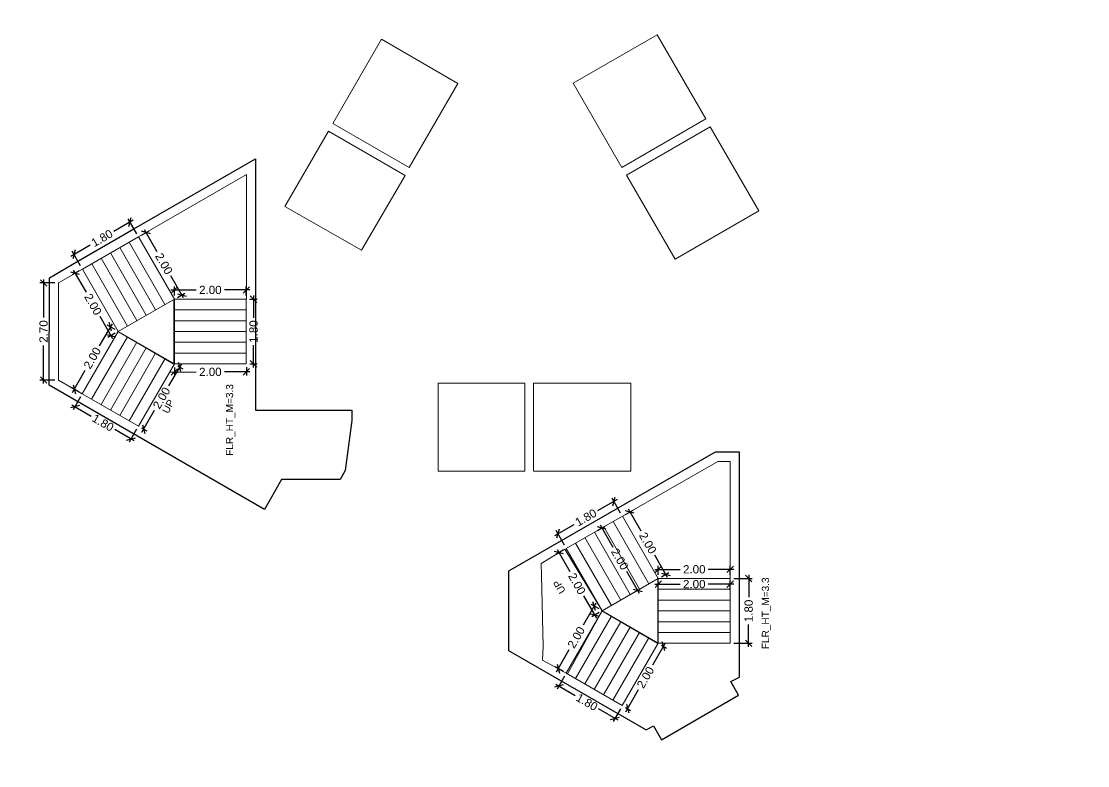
# Model space of a CAD drawing. Header units: metres. Extents: x 256329 to 886268, y -249371 to 355.
# Drawn here: x 284066.52 to 284096.16, y -681.19 to -660.49 of the extents above; entities that cross this region are included whole.
import ezdxf

# ---------------------------------------------------------------- set-up
doc = ezdxf.new("R2010")
doc.units = ezdxf.units.M
doc.header["$MEASUREMENT"] = 0
doc.header["$PDMODE"] = 35
doc.linetypes.add('CONTINOUS', pattern=[0])
doc.layers.get('0').update_dxf_attribs({"lineweight": 18})
doc.layers.get('Defpoints').update_dxf_attribs({"lineweight": 20})
doc.layers.add('A_TEXT', color=4, linetype='Continuous', lineweight=0, transparency=0.3)
doc.layers.add('BLK_1_FLR_-1_STAIR_3', color=7, linetype='Continuous', plot=False)
doc.layers.add('BLK_1_FLR_-1_STAIR_4', color=7, linetype='Continuous', plot=False)
for name, color, linetype, lineweight in [('BLK_1_FLR_-1_STAIR_3_FLIGHT_1', 7, 'Continuous', 0), ('BLK_1_FLR_-1_STAIR_3_FLIGHT_2', 7, 'Continuous', 0), ('BLK_1_FLR_-1_STAIR_3_FLIGHT_3', 7, 'Continuous', 0), ('BLK_1_FLR_-1_STAIR_3_LANDING_1', 7, 'Continuous', 0), ('BLK_1_FLR_-1_STAIR_3_LANDING_2', 7, 'Continuous', 0), ('BLK_1_FLR_-1_STAIR_4_FLIGHT_1', 7, 'Continuous', 0), ('BLK_1_FLR_-1_STAIR_4_FLIGHT_2', 7, 'Continuous', 0), ('BLK_1_FLR_-1_STAIR_4_FLIGHT_3', 7, 'Continuous', 0), ('BLK_1_FLR_-1_STAIR_4_LANDING_1', 7, 'Continuous', 0), ('BLK_1_FLR_-1_STAIR_4_LANDING_2', 7, 'Continuous', 0), ('BLK_1_FLR_-2_LIFT_10', 1, 'Continuous', 0), ('BLK_1_FLR_-2_LIFT_11', 1, 'Continuous', 0), ('BLK_1_FLR_-2_LIFT_12', 1, 'Continuous', 0), ('BLK_1_FLR_-2_LIFT_7', 1, 'Continuous', 0), ('BLK_1_FLR_-2_LIFT_8', 1, 'Continuous', 0), ('BLK_1_FLR_-2_LIFT_9', 1, 'Continuous', 0)]:
    doc.layers.add(name, color=color, linetype=linetype, lineweight=lineweight)
doc.styles.add('Arial', font='arial.ttf')
doc.styles.get("Standard").update_dxf_attribs({"font": 'arial.ttf'})
doc.dimstyles.new('METRIC DIM', dxfattribs={"dimtxt": 0.23, "dimasz": 0.18, "dimexe": 0.1, "dimexo": 0.1, "dimgap": 0.09, "dimtad": 0, "dimzin": 0, "dimdsep": 46, "dimtxsty": 'Standard', "dimblk": 'OBLIQUE', "dimcen": 0, "dimdle": 0.1, "dimclrd": 147, "dimclre": 147, "dimclrt": 7, "dimadec": 0, "dimazin": 0, "dimtfac": 1, "dimtofl": 0, "dimtmove": 0, "dimatfit": 2, "dimfxl": 0.125, "dimtolj": 1, "dimtzin": 0, "dimarcsym": 0})

# ---------------------------------------------------------------- blocks, each defined once
blk = doc.blocks.new('_Oblique')
at = {"color": 0, "linetype": 'ByBlock', "lineweight": -2}
blk.add_line((-0.5, -0.5), (0.5, 0.5), dxfattribs=at)
blk = doc.blocks.new('*D706')
at = {"layer": 'BLK_1_FLR_-1_STAIR_3_FLIGHT_2', "color": 147, "lineweight": -2, "transparency": 16777216}
for p, q in [((284083.082004, -673.790876), (284082.542267, -674.101023)), ((284083.180569, -674.163118), (284082.945476, -673.753994)), ((284081.347911, -674.787331), (284081.887647, -674.477185)), ((284081.619886, -675.059927), (284081.384793, -674.650804))]:
    blk.add_line(p, q, dxfattribs=at)
at = {"layer": 'Defpoints', "color": 0, "linetype": 'CONTINOUS', "transparency": 16777216}
for p in [(284082.995299, -673.840699), (284083.230392, -674.249822, 0.042641), (284081.669709, -675.146632, 0.042641)]:
    blk.add_point(p, dxfattribs=at)
at = {"layer": 'BLK_1_FLR_-1_STAIR_3_FLIGHT_2', "color": 147, "linetype": 'CONTINOUS', "lineweight": -2, "transparency": 16777216, "xscale": 0.18, "yscale": 0.18, "zscale": 0.18}
for p, rotation in [((284082.995299, -673.840699), 29.88281300000001), ((284081.434616, -674.737509), 209.882813)]:
    blk.add_blockref('_Oblique', p, dxfattribs=dict(at, rotation=rotation))
at = {"layer": 'BLK_1_FLR_-1_STAIR_3_FLIGHT_2', "color": 7, "linetype": 'CONTINOUS', "transparency": 16777216, "insert": (284082.214957, -674.289104), "char_height": 0.23, "attachment_point": 5, "rotation": 29.8828126}
blk.add_mtext('\\A1;1.80', dxfattribs=at)
blk = doc.blocks.new('*D707')
at = {"layer": 'BLK_1_FLR_-1_STAIR_3_FLIGHT_3', "color": 147, "lineweight": -2, "transparency": 16777216}
for p, q in [((284086.327495, -675.983951), (284086.839466, -675.984135)), ((284086.739502, -675.884099), (284086.739278, -676.506599)), ((284086.738783, -677.884099), (284086.739007, -677.261599)), ((284086.326847, -677.783951), (284086.838819, -677.784135))]:
    blk.add_line(p, q, dxfattribs=at)
at = {"layer": 'Defpoints', "color": 0, "linetype": 'CONTINOUS', "transparency": 16777216}
for p in [(284086.227495, -675.983915, 0.042641), (284086.739466, -675.984099), (284086.226848, -677.783915, 0.042641)]:
    blk.add_point(p, dxfattribs=at)
at = {"layer": 'BLK_1_FLR_-1_STAIR_3_FLIGHT_3', "color": 147, "linetype": 'CONTINOUS', "lineweight": -2, "transparency": 16777216, "xscale": 0.18, "yscale": 0.18, "zscale": 0.18}
for p, rotation in [((284086.739466, -675.984099), 89.979403), ((284086.738819, -677.784099), 269.979403)]:
    blk.add_blockref('_Oblique', p, dxfattribs=dict(at, rotation=rotation))
at = {"layer": 'BLK_1_FLR_-1_STAIR_3_FLIGHT_3', "color": 7, "linetype": 'CONTINOUS', "transparency": 16777216, "insert": (284086.739142, -676.884099), "char_height": 0.23, "attachment_point": 5, "rotation": 89.9794033}
blk.add_mtext('\\A1;1.80', dxfattribs=at)
blk = doc.blocks.new('*D708')
at = {"layer": 'BLK_1_FLR_-1_STAIR_3_LANDING_1', "color": 147, "lineweight": -2, "transparency": 16777216}
for p, q in [((284082.494892, -676.666895), (284082.140748, -677.282821)), ((284082.579473, -676.830879), (284082.358355, -676.703741)), ((284081.397523, -678.575437), (284081.751666, -677.959511)), ((284081.581795, -678.566038), (284081.360677, -678.4389))]:
    blk.add_line(p, q, dxfattribs=at)
at = {"layer": 'Defpoints', "color": 0, "linetype": 'CONTINOUS', "transparency": 16777216}
for p in [(284082.445047, -676.753587), (284082.666164, -676.880724, 0.042641), (284081.668486, -678.615883, 0.042641)]:
    blk.add_point(p, dxfattribs=at)
at = {"layer": 'BLK_1_FLR_-1_STAIR_3_LANDING_1', "color": 147, "linetype": 'CONTINOUS', "lineweight": -2, "transparency": 16777216, "xscale": 0.18, "yscale": 0.18, "zscale": 0.18}
for p, rotation in [((284082.445047, -676.753587), 60.102044), ((284081.447368, -678.488745), 240.102044)]:
    blk.add_blockref('_Oblique', p, dxfattribs=dict(at, rotation=rotation))
at = {"layer": 'BLK_1_FLR_-1_STAIR_3_LANDING_1', "color": 7, "linetype": 'CONTINOUS', "transparency": 16777216, "insert": (284081.946207, -677.621166), "char_height": 0.23, "attachment_point": 5, "rotation": 60.1020442}
blk.add_mtext('\\A1;2.00', dxfattribs=at)
blk = doc.blocks.new('*D709')
at = {"layer": 'BLK_1_FLR_-1_STAIR_3_LANDING_1', "color": 147, "lineweight": -2, "transparency": 16777216}
for p, q in [((284081.583004, -675.196455), (284081.382285, -675.311793)), ((284081.419167, -675.175266), (284081.772766, -675.79062)), ((284082.515268, -677.082767), (284082.161669, -676.467413)), ((284082.57946, -676.930547), (284082.378741, -677.045886))]:
    blk.add_line(p, q, dxfattribs=at)
at = {"layer": 'Defpoints', "color": 0, "linetype": 'CONTINOUS', "transparency": 16777216}
for p in [(284081.46899, -675.26197), (284081.669709, -675.146632, 0.042641), (284082.666164, -676.880724, 0.042641)]:
    blk.add_point(p, dxfattribs=at)
at = {"layer": 'BLK_1_FLR_-1_STAIR_3_LANDING_1', "color": 147, "linetype": 'CONTINOUS', "lineweight": -2, "transparency": 16777216, "xscale": 0.18, "yscale": 0.18, "zscale": 0.18}
for p, rotation in [((284081.46899, -675.26197), 119.882813), ((284082.465445, -676.996063), 299.882813)]:
    blk.add_blockref('_Oblique', p, dxfattribs=dict(at, rotation=rotation))
at = {"layer": 'BLK_1_FLR_-1_STAIR_3_LANDING_1', "color": 7, "linetype": 'CONTINOUS', "transparency": 16777216, "insert": (284081.967218, -676.129017), "char_height": 0.23, "attachment_point": 5, "rotation": 299.8828126}
blk.add_mtext('\\A1;2.00', dxfattribs=at)
blk = doc.blocks.new('*D710')
at = {"layer": 'BLK_1_FLR_-1_STAIR_3_FLIGHT_1', "color": 147, "lineweight": -2, "transparency": 16777216}
for p, q in [((284084.421773, -677.780948), (284084.067196, -678.395362)), ((284084.313459, -677.833898), (284084.458401, -677.917544)), ((284083.32246, -679.685846), (284083.677037, -679.071432)), ((284083.314114, -679.565572), (284083.459056, -679.649218))]:
    blk.add_line(p, q, dxfattribs=at)
at = {"layer": 'Defpoints', "color": 0, "linetype": 'CONTINOUS', "transparency": 16777216}
for p in [(284084.226848, -677.783915, 0.042641), (284083.227502, -679.515588, 0.042641), (284083.372444, -679.599234)]:
    blk.add_point(p, dxfattribs=at)
at = {"layer": 'BLK_1_FLR_-1_STAIR_3_FLIGHT_1', "color": 147, "linetype": 'CONTINOUS', "lineweight": -2, "transparency": 16777216, "xscale": 0.18, "yscale": 0.18, "zscale": 0.18}
for p, rotation in [((284084.371789, -677.86756), 60.01084000000001), ((284083.372444, -679.599234), 240.01084)]:
    blk.add_blockref('_Oblique', p, dxfattribs=dict(at, rotation=rotation))
at = {"layer": 'BLK_1_FLR_-1_STAIR_3_FLIGHT_1', "color": 7, "linetype": 'CONTINOUS', "transparency": 16777216, "insert": (284083.872116, -678.733397), "char_height": 0.23, "attachment_point": 5, "rotation": 60.0108404}
blk.add_mtext('\\A1;2.00', dxfattribs=at)
blk = doc.blocks.new('*D711')
at = {"layer": 'BLK_1_FLR_-1_STAIR_3_LANDING_2', "color": 147, "lineweight": -2, "transparency": 16777216}
for p, q in [((284083.317097, -674.199999), (284083.525223, -674.080405)), ((284083.388695, -674.043523), (284083.742294, -674.658877)), ((284084.484796, -675.951025), (284084.131197, -675.33567)), ((284084.313552, -675.934092), (284084.521678, -675.814497))]:
    blk.add_line(p, q, dxfattribs=at)
at = {"layer": 'Defpoints', "color": 0, "linetype": 'CONTINOUS', "transparency": 16777216}
for p in [(284083.438518, -674.130228), (284083.230392, -674.249822, 0.042641), (284084.226848, -675.983915, 0.042641)]:
    blk.add_point(p, dxfattribs=at)
at = {"layer": 'BLK_1_FLR_-1_STAIR_3_LANDING_2', "color": 147, "linetype": 'CONTINOUS', "lineweight": -2, "transparency": 16777216, "xscale": 0.18, "yscale": 0.18, "zscale": 0.18}
for p, rotation in [((284083.438518, -674.130228), 119.882813), ((284084.434973, -675.86432), 299.882813)]:
    blk.add_blockref('_Oblique', p, dxfattribs=dict(at, rotation=rotation))
at = {"layer": 'BLK_1_FLR_-1_STAIR_3_LANDING_2', "color": 7, "linetype": 'CONTINOUS', "transparency": 16777216, "insert": (284083.936746, -674.997274), "char_height": 0.23, "attachment_point": 5, "rotation": 299.8828126}
blk.add_mtext('\\A1;2.00', dxfattribs=at)
blk = doc.blocks.new('*D712')
at = {"layer": 'BLK_1_FLR_-1_STAIR_3_LANDING_2', "color": 147, "lineweight": -2, "transparency": 16777216}
for p, q in [((284084.226848, -675.883915), (284084.226848, -675.628264)), ((284086.226848, -675.883915), (284086.226848, -675.628264)), ((284084.126848, -675.728264), (284084.836561, -675.728264)), ((284086.326848, -675.728264), (284085.617134, -675.728264))]:
    blk.add_line(p, q, dxfattribs=at)
at = {"layer": 'Defpoints', "color": 0, "linetype": 'CONTINOUS', "transparency": 16777216}
for p in [(284084.226848, -675.983915, 0.042641), (284086.226848, -675.728264), (284086.226848, -675.983915, 0.042641)]:
    blk.add_point(p, dxfattribs=at)
at = {"layer": 'BLK_1_FLR_-1_STAIR_3_LANDING_2', "color": 147, "linetype": 'CONTINOUS', "lineweight": -2, "transparency": 16777216, "xscale": 0.18, "yscale": 0.18, "zscale": 0.18, "rotation": 180}
blk.add_blockref('_Oblique', (284084.226848, -675.728264), dxfattribs=at)
at = {"layer": 'BLK_1_FLR_-1_STAIR_3_LANDING_2', "color": 147, "linetype": 'CONTINOUS', "lineweight": -2, "transparency": 16777216, "xscale": 0.18, "yscale": 0.18, "zscale": 0.18}
blk.add_blockref('_Oblique', (284086.226848, -675.728264), dxfattribs=at)
at = {"layer": 'BLK_1_FLR_-1_STAIR_3_LANDING_2', "color": 7, "linetype": 'CONTINOUS', "transparency": 16777216, "insert": (284085.226848, -675.728264), "char_height": 0.23, "attachment_point": 5}
blk.add_mtext('\\A1;2.00', dxfattribs=at)
blk = doc.blocks.new('*D713')
at = {"layer": 'BLK_1_FLR_-1_STAIR_3_FLIGHT_1', "color": 147, "lineweight": -2, "transparency": 16777216}
for p, q in [((284081.376468, -678.921829), (284081.915628, -679.232977)), ((284081.618502, -678.702495), (284081.413096, -679.058425)), ((284083.108708, -679.921501), (284082.569548, -679.610353)), ((284083.177518, -679.6022), (284082.972112, -679.95813))]:
    blk.add_line(p, q, dxfattribs=at)
at = {"layer": 'Defpoints', "color": 0, "linetype": 'CONTINOUS', "transparency": 16777216}
for p in [(284081.668486, -678.615883, 0.042641), (284083.227502, -679.515588, 0.042641), (284083.022096, -679.871518)]:
    blk.add_point(p, dxfattribs=at)
at = {"layer": 'BLK_1_FLR_-1_STAIR_3_FLIGHT_1', "color": 147, "linetype": 'CONTINOUS', "lineweight": -2, "transparency": 16777216, "xscale": 0.18, "yscale": 0.18, "zscale": 0.18}
for p, rotation in [((284081.46308, -678.971813), 150.01084), ((284083.022096, -679.871518), 330.01084)]:
    blk.add_blockref('_Oblique', p, dxfattribs=dict(at, rotation=rotation))
at = {"layer": 'BLK_1_FLR_-1_STAIR_3_FLIGHT_1', "color": 7, "linetype": 'CONTINOUS', "transparency": 16777216, "insert": (284082.242588, -679.421665), "char_height": 0.23, "attachment_point": 5, "rotation": 330.0108404}
blk.add_mtext('\\A1;1.80', dxfattribs=at)
blk = doc.blocks.new('*D714')
at = {"layer": 'BLK_1_FLR_-1_STAIR_4_FLIGHT_2', "color": 147, "lineweight": -2, "transparency": 16777216}
for p, q in [((284069.632468, -666.023488), (284069.092731, -666.333635)), ((284069.731033, -666.395729), (284069.49594, -665.986606)), ((284067.898375, -667.019943), (284068.438111, -666.709796)), ((284068.17035, -667.292539), (284067.935257, -666.883416))]:
    blk.add_line(p, q, dxfattribs=at)
at = {"layer": 'Defpoints', "color": 0, "linetype": 'CONTINOUS', "transparency": 16777216}
for p in [(284069.545763, -666.073311), (284069.780856, -666.482434, 0.042641), (284068.220173, -667.379244, 0.042641)]:
    blk.add_point(p, dxfattribs=at)
at = {"layer": 'BLK_1_FLR_-1_STAIR_4_FLIGHT_2', "color": 147, "linetype": 'CONTINOUS', "lineweight": -2, "transparency": 16777216, "xscale": 0.18, "yscale": 0.18, "zscale": 0.18}
for p, rotation in [((284069.545763, -666.073311), 29.88281300000001), ((284067.98508, -666.97012), 209.882813)]:
    blk.add_blockref('_Oblique', p, dxfattribs=dict(at, rotation=rotation))
at = {"layer": 'BLK_1_FLR_-1_STAIR_4_FLIGHT_2', "color": 7, "linetype": 'CONTINOUS', "transparency": 16777216, "insert": (284068.765421, -666.521715), "char_height": 0.23, "attachment_point": 5, "rotation": 29.8828126}
blk.add_mtext('\\A1;1.80', dxfattribs=at)
blk = doc.blocks.new('*D715')
at = {"layer": 'BLK_1_FLR_-1_STAIR_4_LANDING_1', "color": 147, "lineweight": -2, "transparency": 16777216}
for p, q in [((284069.045356, -668.899507), (284068.691212, -669.515433)), ((284069.129937, -669.063491), (284068.908819, -668.936353)), ((284067.947986, -670.808049), (284068.30213, -670.192123)), ((284068.132258, -670.798649), (284067.911141, -670.671512))]:
    blk.add_line(p, q, dxfattribs=at)
at = {"layer": 'Defpoints', "color": 0, "linetype": 'CONTINOUS', "transparency": 16777216}
for p in [(284068.99551, -668.986198), (284069.216628, -669.113336, 0.042641), (284068.21895, -670.848495, 0.042641)]:
    blk.add_point(p, dxfattribs=at)
at = {"layer": 'BLK_1_FLR_-1_STAIR_4_LANDING_1', "color": 147, "linetype": 'CONTINOUS', "lineweight": -2, "transparency": 16777216, "xscale": 0.18, "yscale": 0.18, "zscale": 0.18}
for p, rotation in [((284068.99551, -668.986198), 60.102044), ((284067.997832, -670.721357), 240.102044)]:
    blk.add_blockref('_Oblique', p, dxfattribs=dict(at, rotation=rotation))
at = {"layer": 'BLK_1_FLR_-1_STAIR_4_LANDING_1', "color": 7, "linetype": 'CONTINOUS', "transparency": 16777216, "insert": (284068.496671, -669.853778), "char_height": 0.23, "attachment_point": 5, "rotation": 60.1020442}
blk.add_mtext('\\A1;2.00', dxfattribs=at)
blk = doc.blocks.new('*D716')
at = {"layer": 'BLK_1_FLR_-1_STAIR_4_FLIGHT_2', "color": 147, "lineweight": -2, "transparency": 16777216}
for p, q in [((284067.969631, -667.407878), (284068.32323, -668.023232)), ((284068.133468, -667.429067), (284067.932749, -667.544405)), ((284069.065732, -669.315379), (284068.712133, -668.700025)), ((284069.129923, -669.163159), (284068.929205, -669.278497))]:
    blk.add_line(p, q, dxfattribs=at)
at = {"layer": 'Defpoints', "color": 0, "linetype": 'CONTINOUS', "transparency": 16777216}
for p in [(284068.220173, -667.379244, 0.042641), (284068.019454, -667.494582), (284069.216628, -669.113336, 0.042641)]:
    blk.add_point(p, dxfattribs=at)
at = {"layer": 'BLK_1_FLR_-1_STAIR_4_FLIGHT_2', "color": 147, "linetype": 'CONTINOUS', "lineweight": -2, "transparency": 16777216, "xscale": 0.18, "yscale": 0.18, "zscale": 0.18}
for p, rotation in [((284068.019454, -667.494582), 119.882813), ((284069.015909, -669.228675), 299.882813)]:
    blk.add_blockref('_Oblique', p, dxfattribs=dict(at, rotation=rotation))
at = {"layer": 'BLK_1_FLR_-1_STAIR_4_FLIGHT_2', "color": 7, "linetype": 'CONTINOUS', "transparency": 16777216, "insert": (284068.517682, -668.361628), "char_height": 0.23, "attachment_point": 5, "rotation": 299.8828126}
blk.add_mtext('\\A1;2.00', dxfattribs=at)
blk = doc.blocks.new('*D717')
at = {"layer": 'BLK_1_FLR_-1_STAIR_4_FLIGHT_3', "color": 147, "lineweight": -2, "transparency": 16777216}
for p, q in [((284070.67833, -670.244253), (284071.388146, -670.241076)), ((284070.777759, -670.116525), (284070.778776, -670.343805)), ((284072.878527, -670.234405), (284072.168711, -670.237582)), ((284072.777958, -670.107572), (284072.778975, -670.334851))]:
    blk.add_line(p, q, dxfattribs=at)
at = {"layer": 'Defpoints', "color": 0, "linetype": 'CONTINOUS', "transparency": 16777216}
for p in [(284070.777311, -670.016526, 0.042641), (284072.77751, -670.007573, 0.042641), (284072.778528, -670.234852)]:
    blk.add_point(p, dxfattribs=at)
at = {"layer": 'BLK_1_FLR_-1_STAIR_4_FLIGHT_3', "color": 147, "linetype": 'CONTINOUS', "lineweight": -2, "transparency": 16777216, "xscale": 0.18, "yscale": 0.18, "zscale": 0.18}
for p, rotation in [((284070.778329, -670.243806), 180.256477), ((284072.778528, -670.234852), 0.256477)]:
    blk.add_blockref('_Oblique', p, dxfattribs=dict(at, rotation=rotation))
at = {"layer": 'BLK_1_FLR_-1_STAIR_4_FLIGHT_3', "color": 7, "linetype": 'CONTINOUS', "transparency": 16777216, "insert": (284071.778428, -670.239329), "char_height": 0.23, "attachment_point": 5, "rotation": 0.2564771}
blk.add_mtext('\\A1;2.00', dxfattribs=at)
blk = doc.blocks.new('*D718')
at = {"layer": 'BLK_1_FLR_-1_STAIR_4_FLIGHT_1', "color": 147, "lineweight": -2, "transparency": 16777216}
for p, q in [((284070.972237, -670.01356), (284070.61766, -670.627974)), ((284070.863923, -670.06651), (284071.008865, -670.150156)), ((284069.872924, -671.918458), (284070.227501, -671.304044)), ((284069.864578, -671.798184), (284070.00952, -671.881829))]:
    blk.add_line(p, q, dxfattribs=at)
at = {"layer": 'Defpoints', "color": 0, "linetype": 'CONTINOUS', "transparency": 16777216}
for p in [(284070.777311, -670.016526, 0.042641), (284069.777966, -671.7482, 0.042641), (284069.922908, -671.831846)]:
    blk.add_point(p, dxfattribs=at)
at = {"layer": 'BLK_1_FLR_-1_STAIR_4_FLIGHT_1', "color": 147, "linetype": 'CONTINOUS', "lineweight": -2, "transparency": 16777216, "xscale": 0.18, "yscale": 0.18, "zscale": 0.18}
for p, rotation in [((284070.922253, -670.100172), 60.01084000000001), ((284069.922908, -671.831846), 240.01084)]:
    blk.add_blockref('_Oblique', p, dxfattribs=dict(at, rotation=rotation))
at = {"layer": 'BLK_1_FLR_-1_STAIR_4_FLIGHT_1', "color": 7, "linetype": 'CONTINOUS', "transparency": 16777216, "insert": (284070.42258, -670.966009), "char_height": 0.23, "attachment_point": 5, "rotation": 60.0108404}
blk.add_mtext('\\A1;2.00', dxfattribs=at)
blk = doc.blocks.new('*D719')
at = {"layer": 'BLK_1_FLR_-1_STAIR_4_LANDING_2', "color": 147, "lineweight": -2, "transparency": 16777216}
for p, q in [((284069.867561, -666.432611), (284070.075686, -666.313017)), ((284069.939159, -666.276135), (284070.292758, -666.891489)), ((284071.03526, -668.183637), (284070.681661, -667.568282)), ((284070.864016, -668.166704), (284071.072142, -668.047109))]:
    blk.add_line(p, q, dxfattribs=at)
at = {"layer": 'Defpoints', "color": 0, "linetype": 'CONTINOUS', "transparency": 16777216}
for p in [(284069.780856, -666.482434, 0.042641), (284069.988982, -666.362839), (284070.777311, -668.216526, 0.042641)]:
    blk.add_point(p, dxfattribs=at)
at = {"layer": 'BLK_1_FLR_-1_STAIR_4_LANDING_2', "color": 147, "linetype": 'CONTINOUS', "lineweight": -2, "transparency": 16777216, "xscale": 0.18, "yscale": 0.18, "zscale": 0.18}
for p, rotation in [((284069.988982, -666.362839), 119.882813), ((284070.985437, -668.096932), 299.882813)]:
    blk.add_blockref('_Oblique', p, dxfattribs=dict(at, rotation=rotation))
at = {"layer": 'BLK_1_FLR_-1_STAIR_4_LANDING_2', "color": 7, "linetype": 'CONTINOUS', "transparency": 16777216, "insert": (284070.487209, -667.229886), "char_height": 0.23, "attachment_point": 5, "rotation": 299.8828126}
blk.add_mtext('\\A1;2.00', dxfattribs=at)
blk = doc.blocks.new('*D720')
at = {"layer": 'BLK_1_FLR_-1_STAIR_4_LANDING_2', "color": 147, "lineweight": -2, "transparency": 16777216}
for p, q in [((284070.677311, -667.960876), (284071.387025, -667.960876)), ((284070.777311, -668.116526), (284070.777311, -667.860876)), ((284072.877311, -667.960876), (284072.167598, -667.960876)), ((284072.777311, -668.116526), (284072.777311, -667.860876))]:
    blk.add_line(p, q, dxfattribs=at)
at = {"layer": 'Defpoints', "color": 0, "linetype": 'CONTINOUS', "transparency": 16777216}
for p in [(284072.777311, -667.960876), (284070.777311, -668.216526, 0.042641), (284072.777311, -668.216526, 0.042641)]:
    blk.add_point(p, dxfattribs=at)
at = {"layer": 'BLK_1_FLR_-1_STAIR_4_LANDING_2', "color": 147, "linetype": 'CONTINOUS', "lineweight": -2, "transparency": 16777216, "xscale": 0.18, "yscale": 0.18, "zscale": 0.18, "rotation": 180}
blk.add_blockref('_Oblique', (284070.777311, -667.960876), dxfattribs=at)
at = {"layer": 'BLK_1_FLR_-1_STAIR_4_LANDING_2', "color": 147, "linetype": 'CONTINOUS', "lineweight": -2, "transparency": 16777216, "xscale": 0.18, "yscale": 0.18, "zscale": 0.18}
blk.add_blockref('_Oblique', (284072.777311, -667.960876), dxfattribs=at)
at = {"layer": 'BLK_1_FLR_-1_STAIR_4_LANDING_2', "color": 7, "linetype": 'CONTINOUS', "transparency": 16777216, "insert": (284071.777311, -667.960876), "char_height": 0.23, "attachment_point": 5}
blk.add_mtext('\\A1;2.00', dxfattribs=at)
blk = doc.blocks.new('*D721')
at = {"layer": 'BLK_1_FLR_-1_STAIR_4_FLIGHT_1', "color": 147, "lineweight": -2, "transparency": 16777216}
for p, q in [((284068.168966, -670.935107), (284067.96356, -671.291036)), ((284067.926932, -671.154441), (284068.466091, -671.465589)), ((284069.659172, -672.154113), (284069.120012, -671.842965)), ((284069.727982, -671.834812), (284069.522576, -672.190741))]:
    blk.add_line(p, q, dxfattribs=at)
at = {"layer": 'Defpoints', "color": 0, "linetype": 'CONTINOUS', "transparency": 16777216}
for p in [(284068.21895, -670.848495, 0.042641), (284069.777966, -671.7482, 0.042641), (284069.57256, -672.104129)]:
    blk.add_point(p, dxfattribs=at)
at = {"layer": 'BLK_1_FLR_-1_STAIR_4_FLIGHT_1', "color": 147, "linetype": 'CONTINOUS', "lineweight": -2, "transparency": 16777216, "xscale": 0.18, "yscale": 0.18, "zscale": 0.18}
for p, rotation in [((284068.013544, -671.204424), 150.01084), ((284069.57256, -672.104129), 330.01084)]:
    blk.add_blockref('_Oblique', p, dxfattribs=dict(at, rotation=rotation))
at = {"layer": 'BLK_1_FLR_-1_STAIR_4_FLIGHT_1', "color": 7, "linetype": 'CONTINOUS', "transparency": 16777216, "insert": (284068.793052, -671.654277), "char_height": 0.23, "attachment_point": 5, "rotation": 330.0108404}
blk.add_mtext('\\A1;1.80', dxfattribs=at)
blk = doc.blocks.new('*D722')
at = {"layer": 'BLK_1_FLR_-1_STAIR_4_FLIGHT_3', "color": 147, "lineweight": -2, "transparency": 16777216}
for p, q in [((284072.863513, -668.216526), (284073.07866, -668.216526)), ((284072.97866, -668.116526), (284072.97866, -668.739026)), ((284072.97866, -670.116526), (284072.97866, -669.494026)), ((284072.877311, -670.016526), (284073.07866, -670.016526))]:
    blk.add_line(p, q, dxfattribs=at)
at = {"layer": 'Defpoints', "color": 0, "linetype": 'CONTINOUS', "transparency": 16777216}
for p in [(284072.763513, -668.216526, 0.042641), (284072.97866, -668.216526), (284072.777311, -670.016526, 0.042641)]:
    blk.add_point(p, dxfattribs=at)
at = {"layer": 'BLK_1_FLR_-1_STAIR_4_FLIGHT_3', "color": 147, "linetype": 'CONTINOUS', "lineweight": -2, "transparency": 16777216, "xscale": 0.18, "yscale": 0.18, "zscale": 0.18}
for p, rotation in [((284072.97866, -668.216526), 90), ((284072.97866, -670.016526), 270)]:
    blk.add_blockref('_Oblique', p, dxfattribs=dict(at, rotation=rotation))
at = {"layer": 'BLK_1_FLR_-1_STAIR_4_FLIGHT_3', "color": 7, "linetype": 'CONTINOUS', "transparency": 16777216, "insert": (284072.97866, -669.116526), "char_height": 0.23, "attachment_point": 5, "rotation": 90}
blk.add_mtext('\\A1;1.80', dxfattribs=at)
blk = doc.blocks.new('*D723')
at = {"layer": 'BLK_1_FLR_-1_STAIR_4_LANDING_1', "color": 147, "lineweight": -2, "transparency": 16777216}
for p, q in [((284067.142564, -667.666237), (284067.142564, -668.72542)), ((284067.456398, -667.766237), (284067.042564, -667.766237)), ((284067.142564, -670.565177), (284067.142564, -669.505993)), ((284067.455735, -670.465177), (284067.042564, -670.465177))]:
    blk.add_line(p, q, dxfattribs=at)
at = {"layer": 'Defpoints', "color": 0, "linetype": 'CONTINOUS', "transparency": 16777216}
for p in [(284067.142564, -667.766237), (284067.556398, -667.766237, 0.042641), (284067.555735, -670.465177, 0.042641)]:
    blk.add_point(p, dxfattribs=at)
at = {"layer": 'BLK_1_FLR_-1_STAIR_4_LANDING_1', "color": 147, "linetype": 'CONTINOUS', "lineweight": -2, "transparency": 16777216, "xscale": 0.18, "yscale": 0.18, "zscale": 0.18}
for p, rotation in [((284067.142564, -667.766237), 90), ((284067.142564, -670.465177), 270)]:
    blk.add_blockref('_Oblique', p, dxfattribs=dict(at, rotation=rotation))
at = {"layer": 'BLK_1_FLR_-1_STAIR_4_LANDING_1', "color": 7, "linetype": 'CONTINOUS', "transparency": 16777216, "insert": (284067.142564, -669.115707), "char_height": 0.23, "attachment_point": 5, "rotation": 90}
blk.add_mtext('\\A1;2.70', dxfattribs=at)
blk = doc.blocks.new('*D724')
at = {"layer": 'BLK_1_FLR_-1_STAIR_3_FLIGHT_3', "color": 147, "lineweight": -2, "transparency": 16777216}
for p, q in [((284084.126848, -676.139867), (284084.836561, -676.139867)), ((284084.226848, -676.295518), (284084.226848, -676.039867)), ((284086.326848, -676.139867), (284085.617134, -676.139867)), ((284086.226848, -676.295518), (284086.226848, -676.039867))]:
    blk.add_line(p, q, dxfattribs=at)
at = {"layer": 'Defpoints', "color": 0, "linetype": 'CONTINOUS', "transparency": 16777216}
for p in [(284086.226848, -676.139867), (284084.226848, -676.395518, 0.042641), (284086.226848, -676.395518, 0.042641)]:
    blk.add_point(p, dxfattribs=at)
at = {"layer": 'BLK_1_FLR_-1_STAIR_3_FLIGHT_3', "color": 147, "linetype": 'CONTINOUS', "lineweight": -2, "transparency": 16777216, "xscale": 0.18, "yscale": 0.18, "zscale": 0.18, "rotation": 180}
blk.add_blockref('_Oblique', (284084.226848, -676.139867), dxfattribs=at)
at = {"layer": 'BLK_1_FLR_-1_STAIR_3_FLIGHT_3', "color": 147, "linetype": 'CONTINOUS', "lineweight": -2, "transparency": 16777216, "xscale": 0.18, "yscale": 0.18, "zscale": 0.18}
blk.add_blockref('_Oblique', (284086.226848, -676.139867), dxfattribs=at)
at = {"layer": 'BLK_1_FLR_-1_STAIR_3_FLIGHT_3', "color": 7, "linetype": 'CONTINOUS', "transparency": 16777216, "insert": (284085.226848, -676.139867), "char_height": 0.23, "attachment_point": 5}
blk.add_mtext('\\A1;2.00', dxfattribs=at)
blk = doc.blocks.new('*D825')
at = {"layer": 'BLK_1_FLR_-1_STAIR_3_FLIGHT_2', "color": 147, "lineweight": -2, "transparency": 16777216}
for p, q in [((284082.536755, -674.648404), (284082.744881, -674.52881)), ((284082.608354, -674.491928), (284082.961952, -675.107282)), ((284083.704454, -676.39943), (284083.350856, -675.784075)), ((284083.533211, -676.382497), (284083.741336, -676.262902))]:
    blk.add_line(p, q, dxfattribs=at)
at = {"layer": 'Defpoints', "color": 0, "linetype": 'CONTINOUS', "transparency": 16777216}
for p in [(284082.450051, -674.698227, 0.042641), (284082.658176, -674.578632), (284083.446506, -676.43232, 0.042641)]:
    blk.add_point(p, dxfattribs=at)
at = {"layer": 'BLK_1_FLR_-1_STAIR_3_FLIGHT_2', "color": 147, "linetype": 'CONTINOUS', "lineweight": -2, "transparency": 16777216, "xscale": 0.18, "yscale": 0.18, "zscale": 0.18}
for p, rotation in [((284082.658176, -674.578632), 119.882813), ((284083.654632, -676.312725), 299.882813)]:
    blk.add_blockref('_Oblique', p, dxfattribs=dict(at, rotation=rotation))
at = {"layer": 'BLK_1_FLR_-1_STAIR_3_FLIGHT_2', "color": 7, "linetype": 'CONTINOUS', "transparency": 16777216, "insert": (284083.156404, -675.445679), "char_height": 0.23, "attachment_point": 5, "rotation": 299.8828126}
blk.add_mtext('\\A1;2.00', dxfattribs=at)

msp = doc.modelspace()

# ---------------------------------------------------------------- linework, layer by layer
at = {"color": 5, "linetype": 'CONTINOUS'}
for points in [[(284070.765416, -670.021885), (284070.765416, -668.221885)], [(284070.765416, -670.021885), (284069.204733, -669.118695)], [(284084.214952, -675.989274), (284082.654269, -676.886083)], [(284084.214952, -677.789274), (284084.214952, -675.989274)], [(284084.214952, -677.789274), (284082.654269, -676.886083)]]:
    msp.add_lwpolyline(points, close=True, dxfattribs=at)
at = {"layer": 'BLK_1_FLR_-1_STAIR_3', "color": 7, "linetype": 'CONTINOUS'}
msp.add_lwpolyline([(284080.061856, -675.778384), (284080.061856, -677.981176), (284083.89407, -680.192739), (284084.089869, -680.079607), (284084.31963, -680.468132), (284086.457811, -679.222441), (284086.241421, -678.846567), (284086.480127, -678.726834), (284086.481691, -672.475091), (284085.810739, -672.474923)], close=True, dxfattribs=at)
at = {"layer": 'BLK_1_FLR_-1_STAIR_3_FLIGHT_1', "color": 3, "linetype": 'CONTINOUS'}
for p, q in [((284082.666164, -676.880724), (284081.668486, -678.615883)), ((284082.927668, -677.03416), (284081.928322, -678.765834)), ((284083.187504, -677.184111), (284082.188158, -678.915785)), ((284083.44734, -677.334062), (284082.447994, -679.065736)), ((284083.707176, -677.484013), (284082.70783, -679.215687)), ((284083.967012, -677.633964), (284082.967666, -679.365638)), ((284084.226848, -677.783915), (284083.227502, -679.515588))]:
    msp.add_line(p, q, dxfattribs=at)
at = {"layer": 'BLK_1_FLR_-1_STAIR_3_FLIGHT_1', "ltscale": 0.05}
msp.add_lwpolyline([(284082.666164, -676.880724), (284084.226848, -677.783915), (284083.227502, -679.515588), (284081.668486, -678.615883), (284082.666164, -676.880724)], dxfattribs=at)
at = {"layer": 'BLK_1_FLR_-1_STAIR_3_FLIGHT_2', "color": 3, "linetype": 'CONTINOUS'}
for p, q in [((284083.966734, -676.133383), (284082.970278, -674.39929)), ((284084.226848, -675.983915), (284083.230392, -674.249822)), ((284083.446506, -676.43232), (284082.450051, -674.698227)), ((284083.70662, -676.282851), (284082.710164, -674.548759)), ((284082.926278, -676.731256), (284081.929823, -674.997164)), ((284083.186392, -676.581788), (284082.189937, -674.847695)), ((284082.666164, -676.880724), (284081.669709, -675.146632))]:
    msp.add_line(p, q, dxfattribs=at)
at = {"layer": 'BLK_1_FLR_-1_STAIR_3_FLIGHT_2', "color": 7, "linetype": 'CONTINOUS'}
msp.add_lwpolyline([(284081.669709, -675.146632), (284083.230392, -674.249822), (284084.226848, -675.983915), (284082.666164, -676.880724), (284081.669709, -675.146632)], dxfattribs=at)
at = {"layer": 'BLK_1_FLR_-1_STAIR_3_FLIGHT_3', "color": 3, "linetype": 'CONTINOUS'}
for p, q in [((284084.226848, -675.983915), (284086.226848, -675.983915)), ((284084.226848, -676.283915), (284086.226848, -676.283915)), ((284084.226848, -676.583915), (284086.226848, -676.583915)), ((284084.226848, -676.883915), (284086.226848, -676.883915)), ((284084.226848, -677.183915), (284086.226848, -677.183915)), ((284084.226848, -677.483915), (284086.226848, -677.483915)), ((284084.226848, -677.783915), (284086.226848, -677.783915))]:
    msp.add_line(p, q, dxfattribs=at)
at = {"layer": 'BLK_1_FLR_-1_STAIR_3_FLIGHT_3', "color": 7, "linetype": 'CONTINOUS'}
msp.add_lwpolyline([(284084.226848, -677.783915), (284084.226848, -675.983915), (284086.226848, -675.983915), (284086.226848, -677.783915)], close=True, dxfattribs=at)
at = {"layer": 'BLK_1_FLR_-1_STAIR_3_LANDING_1', "color": 7, "linetype": 'CONTINOUS'}
msp.add_lwpolyline([(284082.666164, -676.880724), (284081.702685, -678.633353), (284081.013409, -678.254435), (284081.027703, -677.875642), (284081.027703, -677.875642), (284080.979003, -675.900081), (284080.979003, -675.900081), (284080.971965, -675.569532), (284081.630098, -675.170768), (284082.664091, -676.881978)], dxfattribs=at)
at = {"layer": 'BLK_1_FLR_-1_STAIR_3_LANDING_2', "color": 7, "linetype": 'CONTINOUS'}
msp.add_lwpolyline([(284084.226848, -675.983915), (284083.230392, -674.249822), (284085.878309, -672.728259), (284086.228309, -672.728347), (284086.226848, -675.983915), (284084.226848, -675.983915)], dxfattribs=at)
at = {"layer": 'BLK_1_FLR_-1_STAIR_4', "color": 7, "linetype": 'CONTINOUS'}
msp.add_lwpolyline([(284067.30238, -670.611373), (284067.303115, -667.620678), (284068.093272, -667.160001), (284069.654407, -666.262932), (284073.032293, -664.312122), (284073.029267, -671.304524), (284075.705859, -671.305194), (284075.705786, -671.594486), (284075.528221, -672.979669), (284075.38201, -673.233001), (284073.759069, -673.232689), (284073.278859, -674.063654)], close=True, dxfattribs=at)
at = {"layer": 'BLK_1_FLR_-1_STAIR_4_FLIGHT_1', "color": 3, "linetype": 'CONTINOUS'}
for p, q in [((284069.216628, -669.113336), (284068.21895, -670.848495)), ((284069.478131, -669.266772), (284068.478786, -670.998446)), ((284069.737967, -669.416723), (284068.738622, -671.148397)), ((284069.997803, -669.566674), (284068.998458, -671.298348)), ((284070.257639, -669.716625), (284069.258294, -671.448298)), ((284070.517475, -669.866576), (284069.51813, -671.598249)), ((284070.777311, -670.016526), (284069.777966, -671.7482))]:
    msp.add_line(p, q, dxfattribs=at)
at = {"layer": 'BLK_1_FLR_-1_STAIR_4_FLIGHT_1', "ltscale": 0.05}
msp.add_lwpolyline([(284069.216628, -669.113336), (284070.777311, -670.016526), (284069.777966, -671.7482), (284068.21895, -670.848495), (284069.216628, -669.113336)], dxfattribs=at)
at = {"layer": 'BLK_1_FLR_-1_STAIR_4_FLIGHT_2', "color": 3, "linetype": 'CONTINOUS'}
for p, q in [((284070.777311, -668.216526), (284069.780856, -666.482434)), ((284070.257084, -668.515463), (284069.260628, -666.781371)), ((284070.517197, -668.365995), (284069.520742, -666.631902)), ((284069.736856, -668.8144), (284068.7404, -667.080307)), ((284069.99697, -668.664931), (284069.000514, -666.930839)), ((284069.216628, -669.113336), (284068.220173, -667.379244)), ((284069.476742, -668.963868), (284068.480287, -667.229775))]:
    msp.add_line(p, q, dxfattribs=at)
at = {"layer": 'BLK_1_FLR_-1_STAIR_4_FLIGHT_2', "color": 7, "linetype": 'CONTINOUS'}
msp.add_lwpolyline([(284068.220173, -667.379244), (284069.780856, -666.482434), (284070.777311, -668.216526), (284069.216628, -669.113336), (284068.220173, -667.379244)], dxfattribs=at)
at = {"layer": 'BLK_1_FLR_-1_STAIR_4_FLIGHT_3', "color": 3, "linetype": 'CONTINOUS'}
for p, q in [((284070.777311, -668.216526), (284072.777311, -668.216526)), ((284070.777311, -668.516526), (284072.777311, -668.516526)), ((284070.777311, -668.816526), (284072.777311, -668.816526)), ((284070.777311, -669.116526), (284072.777311, -669.116526)), ((284070.777311, -669.416526), (284072.777311, -669.416526)), ((284070.777311, -669.716526), (284072.777311, -669.716526)), ((284070.777311, -670.016526), (284072.777311, -670.016526))]:
    msp.add_line(p, q, dxfattribs=at)
at = {"layer": 'BLK_1_FLR_-1_STAIR_4_FLIGHT_3', "color": 7, "linetype": 'CONTINOUS'}
msp.add_lwpolyline([(284070.777311, -670.016526), (284070.777311, -668.216526), (284072.777311, -668.216526), (284072.777311, -670.016526)], close=True, dxfattribs=at)
at = {"layer": 'BLK_1_FLR_-1_STAIR_4_LANDING_1', "color": 7, "linetype": 'CONTINOUS'}
msp.add_lwpolyline([(284067.555735, -670.465177), (284067.556398, -667.766237), (284068.220173, -667.379244), (284069.216628, -669.113336), (284068.21895, -670.848495), (284067.555735, -670.465177)], dxfattribs=at)
at = {"layer": 'BLK_1_FLR_-1_STAIR_4_LANDING_2', "color": 7, "linetype": 'CONTINOUS'}
msp.add_lwpolyline([(284070.777311, -668.216526), (284069.780856, -666.482434), (284072.778034, -664.751492), (284072.778034, -668.216526), (284070.777311, -668.216526)], dxfattribs=at)
at = {"layer": 'BLK_1_FLR_-2_LIFT_10', "color": 1, "linetype": 'ByBlock', "lineweight": 9, "elevation": 0.042641}
msp.add_lwpolyline([(284078.657045, -662.217875), (284077.305084, -664.555011), (284075.183771, -663.329233), (284076.535732, -660.992097)], close=True, dxfattribs=at)
at = {"layer": 'BLK_1_FLR_-2_LIFT_11', "color": 1, "linetype": 'ByBlock', "lineweight": 9, "elevation": 0.042641}
msp.add_lwpolyline([(284085.54913, -663.201906), (284083.210795, -664.551791), (284081.86091, -662.213456), (284084.199245, -660.863571)], close=True, dxfattribs=at)
at = {"layer": 'BLK_1_FLR_-2_LIFT_12', "color": 2, "linetype": 'ByBlock', "lineweight": 9, "elevation": 0.124096}
msp.add_lwpolyline([(284084.692688, -667.102587), (284087.018892, -665.759705), (284085.669007, -663.42137), (284083.340243, -664.76573)], close=True, dxfattribs=at)
at = {"layer": 'BLK_1_FLR_-2_LIFT_7', "color": 1, "linetype": 'ByBlock', "lineweight": 9, "elevation": 0.042641}
msp.add_lwpolyline([(284080.762957, -670.552481), (284083.46357, -670.552481), (284083.46357, -673.001806), (284080.762957, -673.001806)], close=True, dxfattribs=at)
at = {"layer": 'BLK_1_FLR_-2_LIFT_8', "color": 1, "linetype": 'ByBlock', "lineweight": 9, "elevation": 0.042641}
msp.add_lwpolyline([(284078.11357, -670.55382), (284080.514183, -670.55382), (284080.514183, -673.003219), (284078.11357, -673.003219)], close=True, dxfattribs=at)
at = {"layer": 'BLK_1_FLR_-2_LIFT_9', "color": 1, "linetype": 'ByBlock', "lineweight": 9, "elevation": 0.159638}
msp.add_lwpolyline([(284075.976785, -666.855488), (284073.849692, -665.642053), (284075.059077, -663.545235), (284077.192056, -664.77684)], close=True, dxfattribs=at)

# ---------------------------------------------------------------- texts
at = {"layer": 'A_TEXT', "lineweight": 0, "char_height": 0.2, "width": 2.485498, "attachment_point": 9, "style": 'Arial'}
for insert, rotation in [((284071.177118, -670.351384), 61.8720228), ((284081.058341, -675.283135), 120.0054902)]:
    msp.add_mtext('\\pxi2.2673,qc;UP', dxfattribs=dict(at, insert=insert, rotation=rotation))
at = {"layer": 'BLK_1_FLR_-1_STAIR_3', "color": 7, "linetype": 'CONTINOUS', "insert": (284087.104608, -677.948451, -0.042641), "char_height": 0.2, "attachment_point": 1, "rotation": 90}
msp.add_mtext_dynamic_manual_height_columns('FLR_HT_M=3.3', width=2.272281, gutter_width=0.405, heights=[0.300679], dxfattribs=at)
at = {"layer": 'BLK_1_FLR_-1_STAIR_4', "color": 7, "linetype": 'CONTINOUS', "insert": (284072.211618, -672.573769, -0.042641), "char_height": 0.2, "attachment_point": 1, "rotation": 90}
msp.add_mtext_dynamic_manual_height_columns('FLR_HT_M=3.3', width=2.272281, gutter_width=0.405, heights=[0.300679], dxfattribs=at)

# ---------------------------------------------------------------- dimensions: what is measured, and where the dimension line sits
at = {"layer": 'BLK_1_FLR_-1_STAIR_3_FLIGHT_1', "color": 2, "linetype": 'CONTINOUS'}
dim = msp.add_aligned_dim(p1=(284084.226848, -677.783915), p2=(284083.227502, -679.515588), distance=0.167346, dimstyle='METRIC DIM', override={"dimfxl": 0.18}, dxfattribs=at)
dim.commit()
dim.dimension.update_dxf_attribs({"geometry": '*D710', "text_midpoint": (284083.872116, -678.733397, -0.042641)})
at = {"layer": 'BLK_1_FLR_-1_STAIR_3_FLIGHT_1', "color": 1, "linetype": 'CONTINOUS'}
dim = msp.add_aligned_dim(p1=(284081.668486, -678.615883), p2=(284083.227502, -679.515588), distance=-0.410947, dimstyle='METRIC DIM', override={"dimfxl": 0.18}, dxfattribs=at)
dim.commit()
dim.dimension.update_dxf_attribs({"geometry": '*D713', "text_midpoint": (284082.242588, -679.421665, -0.042641)})
at = {"layer": 'BLK_1_FLR_-1_STAIR_3_FLIGHT_2', "color": 1, "linetype": 'CONTINOUS'}
dim = msp.add_aligned_dim(p1=(284081.669709, -675.146632), p2=(284083.230392, -674.249822), distance=0.471858, dimstyle='METRIC DIM', override={"dimfxl": 0.18}, dxfattribs=at)
dim.commit()
dim.dimension.update_dxf_attribs({"geometry": '*D706', "text_midpoint": (284082.214957, -674.289104, -0.042641)})
at = {"layer": 'BLK_1_FLR_-1_STAIR_3_FLIGHT_2', "color": 2, "linetype": 'CONTINOUS'}
dim = msp.add_aligned_dim(p1=(284083.446506, -676.43232), p2=(284082.450051, -674.698227), distance=-0.24004, dimstyle='METRIC DIM', override={"dimfxl": 0.18}, dxfattribs=at)
dim.commit()
dim.dimension.update_dxf_attribs({"geometry": '*D825', "text_midpoint": (284083.156404, -675.445679, -0.042641)})
at = {"layer": 'BLK_1_FLR_-1_STAIR_3_FLIGHT_3', "color": 2, "linetype": 'CONTINOUS'}
dim = msp.add_aligned_dim(p1=(284084.226848, -676.395518), p2=(284086.226848, -676.395518), distance=0.255651, dimstyle='METRIC DIM', override={"dimfxl": 0.18}, dxfattribs=at)
dim.commit()
dim.dimension.update_dxf_attribs({"geometry": '*D724', "text_midpoint": (284085.226848, -676.139867, -0.042641)})
at = {"layer": 'BLK_1_FLR_-1_STAIR_3_FLIGHT_3', "color": 1, "linetype": 'CONTINOUS'}
dim = msp.add_aligned_dim(p1=(284086.226848, -677.783915), p2=(284086.227495, -675.983915), distance=-0.511971, dimstyle='METRIC DIM', override={"dimfxl": 0.18}, dxfattribs=at)
dim.commit()
dim.dimension.update_dxf_attribs({"geometry": '*D707', "text_midpoint": (284086.739142, -676.884099, -0.042641)})
at = {"layer": 'BLK_1_FLR_-1_STAIR_3_LANDING_1', "color": 1, "linetype": 'CONTINOUS'}
dim = msp.add_aligned_dim(p1=(284082.666164, -676.880724), p2=(284081.669709, -675.146632), distance=0.231497, dimstyle='METRIC DIM', override={"dimfxl": 0.18}, dxfattribs=at)
dim.commit()
dim.dimension.update_dxf_attribs({"geometry": '*D709', "text_midpoint": (284081.967218, -676.129017, -0.042641)})
at = {"layer": 'BLK_1_FLR_-1_STAIR_3_LANDING_1', "color": 2, "linetype": 'CONTINOUS'}
dim = msp.add_aligned_dim(p1=(284081.668486, -678.615883), p2=(284082.666164, -676.880724), distance=0.255062, dimstyle='METRIC DIM', override={"dimfxl": 0.18}, dxfattribs=at)
dim.commit()
dim.dimension.update_dxf_attribs({"geometry": '*D708', "text_midpoint": (284081.946207, -677.621166, -0.042641)})
at = {"layer": 'BLK_1_FLR_-1_STAIR_3_LANDING_2', "color": 2, "linetype": 'CONTINOUS'}
dim = msp.add_aligned_dim(p1=(284084.226848, -675.983915), p2=(284083.230392, -674.249822), distance=-0.24004, dimstyle='METRIC DIM', override={"dimfxl": 0.18}, dxfattribs=at)
dim.commit()
dim.dimension.update_dxf_attribs({"geometry": '*D711', "text_midpoint": (284083.936746, -674.997274, -0.042641)})
at = {"layer": 'BLK_1_FLR_-1_STAIR_3_LANDING_2', "color": 1, "linetype": 'CONTINOUS'}
dim = msp.add_aligned_dim(p1=(284084.226848, -675.983915), p2=(284086.226848, -675.983915), distance=0.255651, dimstyle='METRIC DIM', override={"dimfxl": 0.18}, dxfattribs=at)
dim.commit()
dim.dimension.update_dxf_attribs({"geometry": '*D712', "text_midpoint": (284085.226848, -675.728264, -0.042641)})
at = {"layer": 'BLK_1_FLR_-1_STAIR_4_FLIGHT_1', "color": 2, "linetype": 'CONTINOUS'}
dim = msp.add_aligned_dim(p1=(284070.777311, -670.016526), p2=(284069.777966, -671.7482), distance=0.167346, dimstyle='METRIC DIM', override={"dimfxl": 0.18}, dxfattribs=at)
dim.commit()
dim.dimension.update_dxf_attribs({"geometry": '*D718', "text_midpoint": (284070.42258, -670.966009, -0.042641)})
at = {"layer": 'BLK_1_FLR_-1_STAIR_4_FLIGHT_1', "color": 1, "linetype": 'CONTINOUS'}
dim = msp.add_aligned_dim(p1=(284068.21895, -670.848495), p2=(284069.777966, -671.7482), distance=-0.410947, dimstyle='METRIC DIM', override={"dimfxl": 0.18}, dxfattribs=at)
dim.commit()
dim.dimension.update_dxf_attribs({"geometry": '*D721', "text_midpoint": (284068.793052, -671.654277, -0.042641)})
at = {"layer": 'BLK_1_FLR_-1_STAIR_4_FLIGHT_2', "color": 1, "linetype": 'CONTINOUS'}
dim = msp.add_aligned_dim(p1=(284068.220173, -667.379244), p2=(284069.780856, -666.482434), distance=0.471858, dimstyle='METRIC DIM', override={"dimfxl": 0.18}, dxfattribs=at)
dim.commit()
dim.dimension.update_dxf_attribs({"geometry": '*D714', "text_midpoint": (284068.765421, -666.521715, -0.042641)})
at = {"layer": 'BLK_1_FLR_-1_STAIR_4_FLIGHT_2', "color": 2, "linetype": 'CONTINOUS'}
dim = msp.add_aligned_dim(p1=(284069.216628, -669.113336), p2=(284068.220173, -667.379244), distance=0.231497, dimstyle='METRIC DIM', override={"dimfxl": 0.18}, dxfattribs=at)
dim.commit()
dim.dimension.update_dxf_attribs({"geometry": '*D716', "text_midpoint": (284068.517682, -668.361628, -0.042641)})
at = {"layer": 'BLK_1_FLR_-1_STAIR_4_FLIGHT_3', "color": 1, "linetype": 'CONTINOUS'}
dim = msp.add_linear_dim(base=(284072.97866, -668.216526, -0.042641), p1=(284072.777311, -670.016526), p2=(284072.763513, -668.216526), angle=90, dimstyle='METRIC DIM', override={"dimfxl": 0.18}, dxfattribs=at)
dim.commit()
dim.dimension.update_dxf_attribs({"geometry": '*D722', "text_midpoint": (284072.97866, -669.116526, -0.042641)})
at = {"layer": 'BLK_1_FLR_-1_STAIR_4_FLIGHT_3', "color": 2, "linetype": 'CONTINOUS'}
dim = msp.add_aligned_dim(p1=(284070.777311, -670.016526), p2=(284072.77751, -670.007573), distance=-0.227281, dimstyle='METRIC DIM', override={"dimfxl": 0.18}, dxfattribs=at)
dim.commit()
dim.dimension.update_dxf_attribs({"geometry": '*D717', "text_midpoint": (284071.778428, -670.239329, -0.042641)})
at = {"layer": 'BLK_1_FLR_-1_STAIR_4_LANDING_1', "color": 1, "linetype": 'CONTINOUS'}
dim = msp.add_linear_dim(base=(284067.142564, -667.766237, -0.042641), p1=(284067.555735, -670.465177), p2=(284067.556398, -667.766237), angle=90, dimstyle='METRIC DIM', override={"dimfxl": 0.18}, dxfattribs=at)
dim.commit()
dim.dimension.update_dxf_attribs({"geometry": '*D723', "text_midpoint": (284067.142564, -669.115707, -0.042641)})
at = {"layer": 'BLK_1_FLR_-1_STAIR_4_LANDING_1', "color": 2, "linetype": 'CONTINOUS'}
dim = msp.add_aligned_dim(p1=(284068.21895, -670.848495), p2=(284069.216628, -669.113336), distance=0.255063, dimstyle='METRIC DIM', override={"dimfxl": 0.18}, dxfattribs=at)
dim.commit()
dim.dimension.update_dxf_attribs({"geometry": '*D715', "text_midpoint": (284068.496671, -669.853778, -0.042641)})
at = {"layer": 'BLK_1_FLR_-1_STAIR_4_LANDING_2', "color": 2, "linetype": 'CONTINOUS'}
dim = msp.add_aligned_dim(p1=(284070.777311, -668.216526), p2=(284069.780856, -666.482434), distance=-0.24004, dimstyle='METRIC DIM', override={"dimfxl": 0.18}, dxfattribs=at)
dim.commit()
dim.dimension.update_dxf_attribs({"geometry": '*D719', "text_midpoint": (284070.487209, -667.229886, -0.042641)})
at = {"layer": 'BLK_1_FLR_-1_STAIR_4_LANDING_2', "color": 1, "linetype": 'CONTINOUS'}
dim = msp.add_aligned_dim(p1=(284070.777311, -668.216526), p2=(284072.777311, -668.216526), distance=0.25565, dimstyle='METRIC DIM', override={"dimfxl": 0.18}, dxfattribs=at)
dim.commit()
dim.dimension.update_dxf_attribs({"geometry": '*D720', "text_midpoint": (284071.777311, -667.960876, -0.042641)})

doc.saveas('drawing.dxf')
